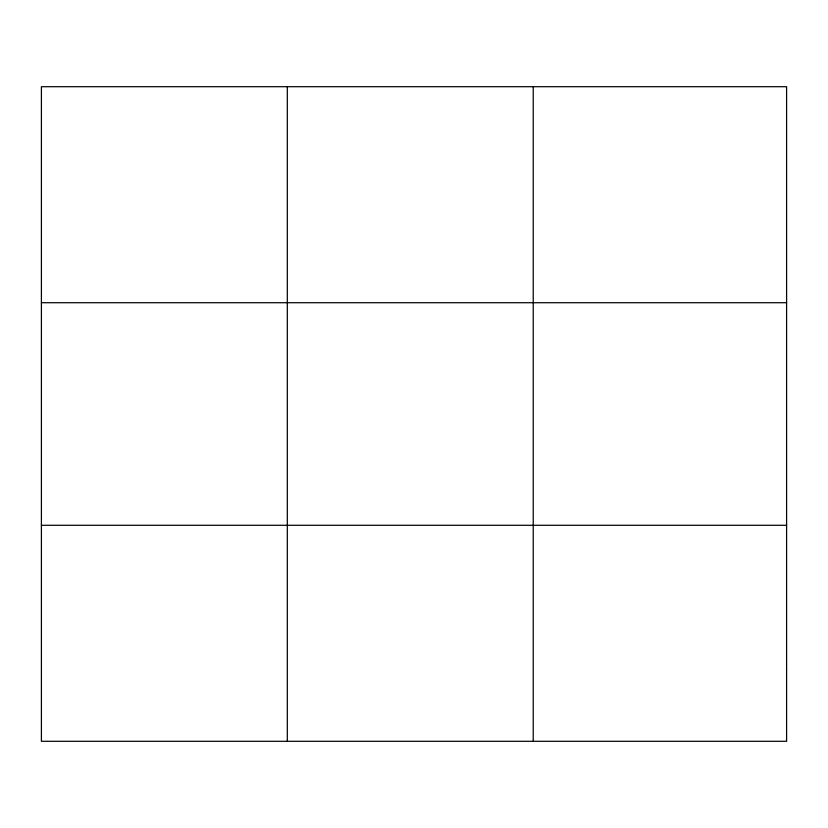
<?xml version="1.0" encoding="UTF-8"?>
<svg xmlns="http://www.w3.org/2000/svg" width="828" height="828" viewBox="0 0 828 828"><rect width="100%" height="100%" fill="white"/><g stroke="black" fill="none" stroke-linecap="round" stroke-linejoin="round"><path stroke-width="1.24" d="M287.316 86.702L287.316 741.298M533.232 86.702L533.232 741.298M41.4 302.717L786.6 302.717M41.4 525.283L786.6 525.283M786.6 669.293L786.6 741.298L41.4 741.298L41.4 86.702L786.6 86.702L786.6 669.293"/></g></svg>
